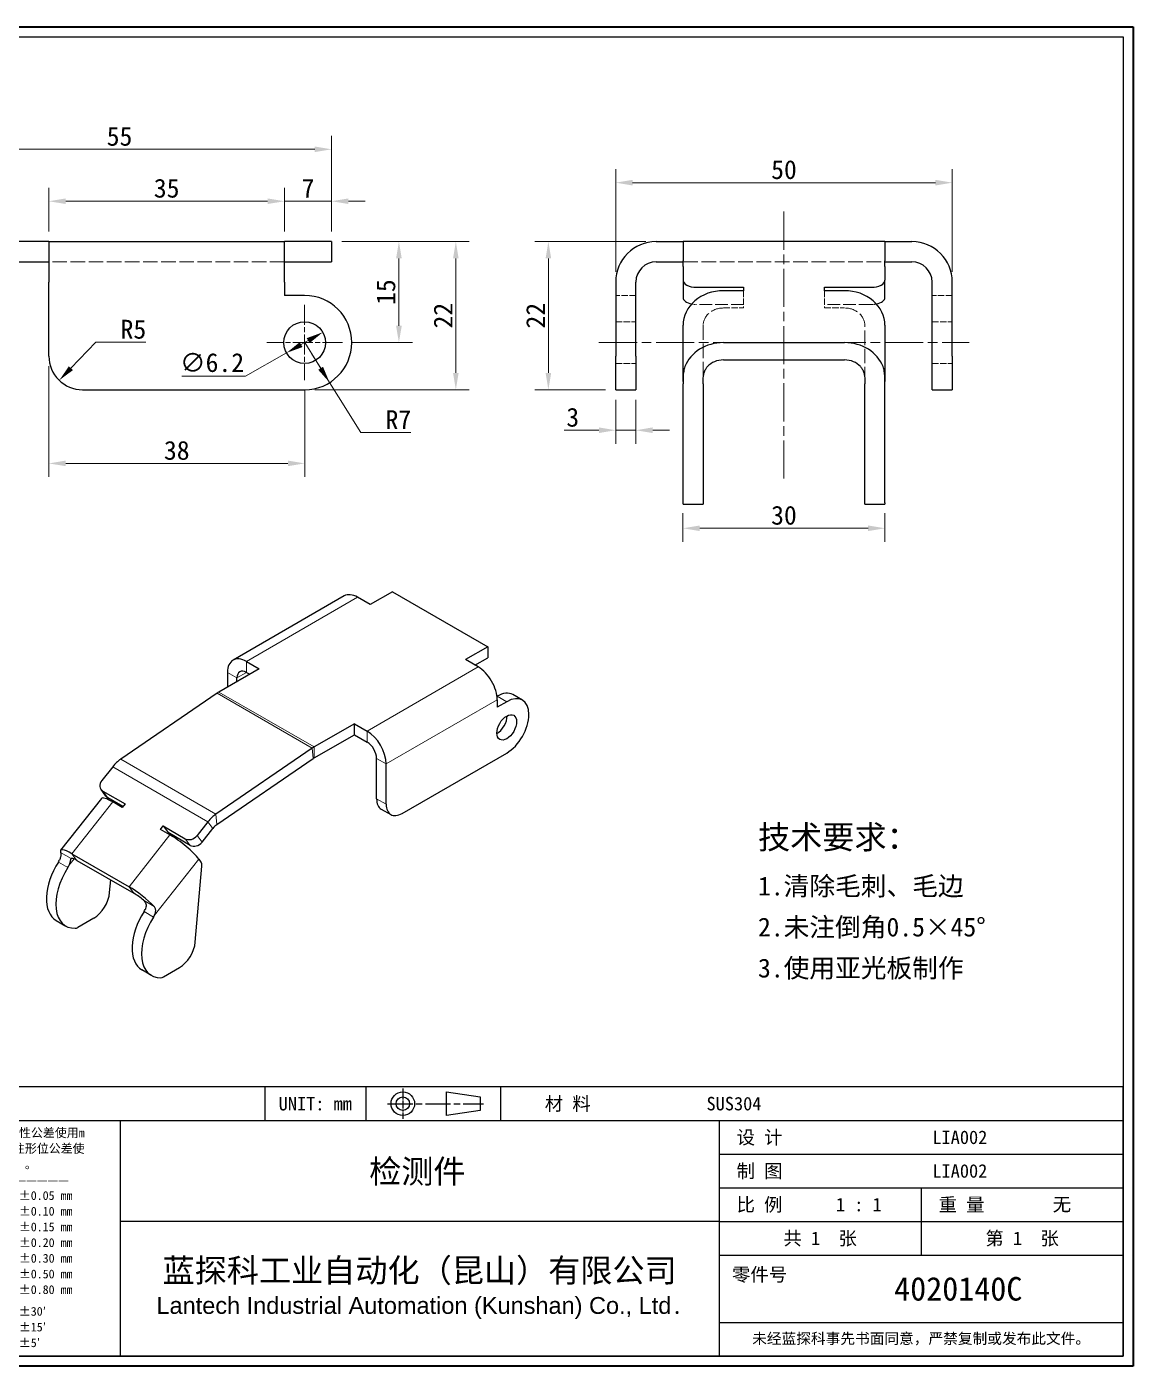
# Model space of a CAD drawing. Header units: millimetres. Extents: x 6 to 292, y 5 to 205.
# Drawn here: x 127.1 to 291.5, y 5.5 to 204.5 of the extents above; entities that cross this region are included whole.
import ezdxf
from ezdxf.enums import TextEntityAlignment as Align

# ---------------------------------------------------------------- set-up
doc = ezdxf.new("R2010")
doc.units = ezdxf.units.MM
doc.linetypes.add('CHAIN', pattern=[0.3543, 0.2362, -0.0295, 0.0591, -0.0295])
doc.linetypes.add('DASHED', pattern=[0.2067, 0.1654, -0.0413])
for name, color, linetype, lineweight in [('1', 7, 'Continuous', 18), ('可见 (ISO)', 7, 'Continuous', 25), ('可见窄的 (ISO)', 7, 'Continuous', 18), ('图框 (ISO)', 7, 'Continuous', 35), ('标题 (ISO)', 7, 'Continuous', 25)]:
    doc.layers.add(name, color=color, linetype=linetype, lineweight=lineweight)
for name, color, linetype, lineweight, true_color in [('中心标记 (ISO)', 1, 'CHAIN', 18, 0xff0000), ('中心线 (ISO)', 1, 'CHAIN', 18, 0xff0000), ('尺寸 (ISO)', 7, 'Continuous', 18, 0x008000), ('符号 (ISO)', 7, 'Continuous', 18, 0x008000), ('隐藏 (ISO)', 5, 'DASHED', 18, 0x0000ff)]:
    doc.layers.add(name, color=color, linetype=linetype, lineweight=lineweight, true_color=true_color)
doc.styles.add('文本样式164', font='SimSun.ttf')
doc.styles.add('文本样式165', font='SimSun.ttf')
doc.styles.add('文本样式74', font='SimSun.ttf')
doc.styles.add('最新国标', font='simfang.ttf')
doc.styles.add('注释文本 (ISO)', font='simfang.ttf')
doc.dimstyles.new('默认 (GB)', dxfattribs={"dimtxt": 2.8, "dimasz": 2.5, "dimexe": 2, "dimexo": 1.5, "dimgap": 0.5, "dimtad": 1, "dimtoh": 1, "dimdsep": 46, "dimtxsty": '最新国标', "dimcen": 0.09, "dimdle": 10, "dimclrd": 256, "dimclre": 256, "dimclrt": 256, "dimaunit": 1, "dimadec": 3, "dimazin": 2, "dimtfac": 0.535714, "dimtmove": 0, "dimatfit": 3, "dimfxl": 0, "dimtolj": 1, "dimtzin": 0, "dimlwd": -1, "dimlwe": -1, "dimarcsym": 0})

# ---------------------------------------------------------------- blocks, each defined once
blk = doc.blocks.new('图框 最新国标')
at = {"layer": '图框 (ISO)'}
for p, q in [((6, 204.5), (291.5, 204.5)), ((291.5, 204.5), (291.5, 5.5)), ((291.5, 5.5), (6, 5.5))]:
    blk.add_line(p, q, dxfattribs=at)
at = {"layer": '图框 (ISO)', "color": 7, "linetype": 'Continuous', "lineweight": 25}
for p, q in [((18, 203), (290, 203)), ((18, 203), (290, 203)), ((290, 203), (290, 7)), ((290, 203), (290, 7)), ((290, 7), (6, 7)), ((290, 7), (18, 7))]:
    blk.add_line(p, q, dxfattribs=at)
at = {"layer": '图框 (ISO)', "style": '文本样式74'}
blk.add_attdef('零件代号_001', (42.65, 200.25), '', height=2.5, rotation=180, dxfattribs=at)
blk = doc.blocks.new('标题栏 最新国标')
at = {"layer": '标题 (ISO)'}
for p, q in [((381.98, -183.84), (196.98, -183.84)), ((196.98, -183.84), (196.98, -223.84)), ((254.48, -183.84), (254.48, -188.84)), ((269.48, -183.84), (269.48, -188.84)), ((281.48, -188.09), (281.48, -184.59)), ((281.48, -184.59), (286.48, -185.34)), ((289.48, -183.84), (289.48, -188.84)), ((381.98, -223.84), (381.98, -183.84)), ((383.48, -183.84), (383.48, -225.34)), ((286.48, -185.34), (286.48, -187.34)), ((196.98, -188.84), (381.98, -188.84)), ((232.98, -188.84), (232.98, -223.84)), ((286.48, -187.34), (281.48, -188.09)), ((321.98, -188.84), (321.98, -223.84)), ((321.98, -193.84), (381.98, -193.84)), ((321.98, -198.84), (381.98, -198.84)), ((351.98, -198.84), (351.98, -208.84)), ((321.98, -203.84), (232.98, -203.84)), ((321.98, -203.84), (381.98, -203.84)), ((321.98, -208.84), (381.98, -208.84)), ((321.98, -218.84), (381.98, -218.84)), ((196.98, -223.84), (381.98, -223.84)), ((383.48, -225.34), (196.98, -225.34))]:
    blk.add_line(p, q, dxfattribs=at)
at = {"layer": '标题 (ISO)', "linetype": 'CHAIN', "ltscale": 5.000333}
blk.add_line((274.98, -184.09), (274.98, -188.59), dxfattribs=at)
at = {"layer": '标题 (ISO)', "linetype": 'CHAIN', "ltscale": 15.834605}
blk.add_line((272.73, -186.34), (286.98, -186.34), dxfattribs=at)
at = {"layer": '标题 (ISO)'}
for radius in [1.75, 1]:
    blk.add_circle((274.98, -186.34), radius, dxfattribs=at)
at = {"layer": '1', "style": '文本样式164'}
for s, p in [('材 料', (299.48, -186.34)), ('UNIT: mm', (261.98, -186.34)), ('设 计', (327.98, -191.34)), ('制 图', (327.98, -196.34)), ('比 例', (327.98, -201.34)), ('重 量', (357.98, -201.34)), ('共 1  张', (336.98, -206.34)), ('第 1  张', (366.98, -206.34))]:
    blk.add_text(s, height=2, dxfattribs=at).set_placement(p, align=Align.MIDDLE_CENTER)
at = {"layer": '标题 (ISO)', "char_height": 2, "style": '注释文本 (ISO)'}
for s, insert, attachment_point, line_spacing_factor in [('{\\fSimSun|b0|i0|c134|p2;\\H0.65x;      未注公差角度及线性公差使用m\\P（GB/T1804-2000），未注形位公差使\\P用K级（GB/T 1184-1996）。\\P—————————————————\\P             6以下    ±0.05 mm\\P     6 ～   30以下    ±0.10 mm\\P    30 ～  120以下    ±0.15 mm\\P   120 ～  400以下    ±0.20 mm\\P   400 ～ 1000以下    ±0.30 mm\\P  1000 ～ 2000以下    ±0.50 mm\\P          2000以上    ±0.80 mm\\P\\H0.38462x;\\P\\H2.6x;           300以下    ±30′\\P   300 ～ 1000以下    ±15′\\P          1000以上    ±5′}', (198.48, -206.34), 4, 1.075116), ('{\\fMicrosoft YaHei|b0|i0|c134|p34;\\H1.75x;蓝探科工业自动化（昆山）有限公司\\P\\fArial|b0|i0|c0|p34;\\H0.71429x;Lantech Industrial Automation (Kunshan) Co., Ltd\\fFangSong|b0|i0|c134|p49;.\\H1.15195x; }', (277.48, -213.84), 5, 0.978695)]:
    blk.add_mtext(s, dxfattribs=dict(at, insert=insert, attachment_point=attachment_point, line_spacing_factor=line_spacing_factor))
at = {"layer": '标题 (ISO)', "attachment_point": 5, "style": '注释文本 (ISO)'}
for s, insert, char_height in [('\\fFangSong|b0|i0;零件号', (327.98, -211.84), 2), ('\\fSimSun|b0|i0;{\\H1.6000;未经蓝探科事先书面同意，严禁复制或发布此文件。}', (351.98, -221.34), 1.6)]:
    blk.add_mtext(s, dxfattribs=dict(at, insert=insert, char_height=char_height))
at = {"layer": '标题 (ISO)'}
for tag, p, height, style in [('材料_001', (320.09, -187.33), 2, '注释文本 (ISO)'), ('设计人_001', (353.65, -192.33), 2, '注释文本 (ISO)'), ('库存编号_001', (269.98, -198.15), 3.5, '文本样式165'), ('设计人_001', (353.65, -197.33), 2, '注释文本 (ISO)'), ('视图比例_001', (339.32, -202.33), 2, '注释文本 (ISO)'), ('质量\\P3;_001', (371.53, -202.3), 2, '注释文本 (ISO)'), ('零件代号_001', (347.97, -215.59), 3.5, '文本样式165')]:
    blk.add_attdef(tag, p, '', height=height, dxfattribs=dict(at, style=style))
blk = doc.blocks.new('*D6')
at = {"layer": 'Defpoints', "color": 0, "transparency": 16777216}
for p in [(117.42, 186.3), (117.42, 172.58), (172.42, 172.58)]:
    blk.add_point(p, dxfattribs=at)
at = {"layer": '尺寸 (ISO)', "color": 116, "true_color": 0x00803f, "transparency": 16777216}
for p, q in [((117.42, 174.08), (117.42, 188.3)), ((172.42, 174.08), (172.42, 188.3)), ((169.92, 186.3), (119.92, 186.3))]:
    blk.add_line(p, q, dxfattribs=at)
for points in [[(119.92, 186.71), (119.92, 185.88), (117.42, 186.3)], [(169.92, 186.71), (169.92, 185.88), (172.42, 186.3)]]:
    blk.add_solid(points, dxfattribs=at)
at = {"layer": '尺寸 (ISO)', "transparency": 16777216, "insert": (140.92, 188.21), "char_height": 2.8, "attachment_point": 5, "style": '最新国标'}
blk.add_mtext('\\A1;55', dxfattribs=at)
blk = doc.blocks.new('*D11')
at = {"layer": 'Defpoints', "color": 0, "transparency": 16777216}
for p in [(165.42, 178.58), (165.42, 172.58), (172.42, 172.58)]:
    blk.add_point(p, dxfattribs=at)
at = {"layer": '尺寸 (ISO)', "color": 116, "true_color": 0x00803f, "transparency": 16777216}
for p, q in [((165.42, 174.08), (165.42, 180.58)), ((172.42, 174.08), (172.42, 180.58)), ((162.92, 178.58), (160.42, 178.58)), ((165.42, 178.58), (167.92, 178.58)), ((169.92, 178.58), (167.92, 178.58)), ((172.42, 178.58), (169.92, 178.58)), ((174.92, 178.58), (177.42, 178.58))]:
    blk.add_line(p, q, dxfattribs=at)
for points in [[(162.92, 179), (162.92, 178.17), (165.42, 178.58)], [(174.92, 179), (174.92, 178.17), (172.42, 178.58)]]:
    blk.add_solid(points, dxfattribs=at)
at = {"layer": '尺寸 (ISO)', "transparency": 16777216, "insert": (168.92, 180.5), "char_height": 2.8, "attachment_point": 5, "style": '最新国标'}
blk.add_mtext('\\A1;7', dxfattribs=at)
blk = doc.blocks.new('*D12')
at = {"layer": 'Defpoints', "color": 0, "transparency": 16777216}
for p in [(130.42, 178.58), (130.42, 172.58), (165.42, 172.58)]:
    blk.add_point(p, dxfattribs=at)
at = {"layer": '尺寸 (ISO)', "color": 116, "true_color": 0x00803f, "transparency": 16777216}
for p, q in [((130.42, 174.08), (130.42, 180.58)), ((165.42, 174.08), (165.42, 180.58)), ((162.92, 178.58), (132.92, 178.58))]:
    blk.add_line(p, q, dxfattribs=at)
for points in [[(132.92, 179), (132.92, 178.17), (130.42, 178.58)], [(162.92, 179), (162.92, 178.17), (165.42, 178.58)]]:
    blk.add_solid(points, dxfattribs=at)
at = {"layer": '尺寸 (ISO)', "transparency": 16777216, "insert": (147.92, 180.5), "char_height": 2.8, "attachment_point": 5, "style": '最新国标'}
blk.add_mtext('\\A1;35', dxfattribs=at)
blk = doc.blocks.new('*D13')
at = {"layer": 'Defpoints', "color": 0, "transparency": 16777216}
for p in [(130.42, 155.58), (168.42, 151.98), (168.42, 139.63)]:
    blk.add_point(p, dxfattribs=at)
at = {"layer": '尺寸 (ISO)', "color": 116, "true_color": 0x00803f, "transparency": 16777216}
for p, q in [((130.42, 154.08), (130.42, 137.63)), ((168.42, 150.48), (168.42, 137.63)), ((132.92, 139.63), (165.92, 139.63))]:
    blk.add_line(p, q, dxfattribs=at)
for points in [[(132.92, 140.05), (132.92, 139.22), (130.42, 139.63)], [(165.92, 140.05), (165.92, 139.22), (168.42, 139.63)]]:
    blk.add_solid(points, dxfattribs=at)
at = {"layer": '尺寸 (ISO)', "transparency": 16777216, "insert": (149.42, 141.55), "char_height": 2.8, "attachment_point": 5, "style": '最新国标'}
blk.add_mtext('\\A1;38', dxfattribs=at)
blk = doc.blocks.new('*D14')
at = {"layer": 'Defpoints', "color": 0, "transparency": 16777216}
for p in [(172.42, 172.58), (182.42, 172.58), (174.02, 157.58)]:
    blk.add_point(p, dxfattribs=at)
at = {"layer": '尺寸 (ISO)', "color": 116, "true_color": 0x00803f, "transparency": 16777216}
for p, q in [((173.92, 172.58), (184.42, 172.58)), ((182.42, 160.08), (182.42, 170.08)), ((175.52, 157.58), (184.42, 157.58))]:
    blk.add_line(p, q, dxfattribs=at)
for points in [[(182, 170.08), (182.84, 170.08), (182.42, 172.58)], [(182, 160.08), (182.84, 160.08), (182.42, 157.58)]]:
    blk.add_solid(points, dxfattribs=at)
at = {"layer": '尺寸 (ISO)', "transparency": 16777216, "insert": (180.5, 165.08), "char_height": 2.8, "attachment_point": 5, "rotation": 90, "style": '最新国标'}
blk.add_mtext('\\A1;15', dxfattribs=at)
blk = doc.blocks.new('*D15')
at = {"layer": 'Defpoints', "color": 0, "transparency": 16777216}
for p in [(172.42, 172.58), (168.42, 150.58), (190.88, 150.58)]:
    blk.add_point(p, dxfattribs=at)
at = {"layer": '尺寸 (ISO)', "color": 116, "true_color": 0x00803f, "transparency": 16777216}
for p, q in [((173.92, 172.58), (192.88, 172.58)), ((190.88, 170.08), (190.88, 153.08)), ((169.92, 150.58), (192.88, 150.58))]:
    blk.add_line(p, q, dxfattribs=at)
for points in [[(190.46, 170.08), (191.29, 170.08), (190.88, 172.58)], [(190.46, 153.08), (191.29, 153.08), (190.88, 150.58)]]:
    blk.add_solid(points, dxfattribs=at)
at = {"layer": '尺寸 (ISO)', "transparency": 16777216, "insert": (188.98, 161.58), "char_height": 2.8, "attachment_point": 5, "rotation": 90, "style": '最新国标'}
blk.add_mtext('\\A1;22', dxfattribs=at)
blk = doc.blocks.new('*D16')
at = {"layer": 'Defpoints', "color": 0, "transparency": 16777216}
for p in [(135.42, 155.58), (131.96, 151.97)]:
    blk.add_point(p, dxfattribs=at)
at = {"layer": '尺寸 (ISO)', "color": 116, "true_color": 0x00803f, "transparency": 16777216}
for p, q in [((137.38, 157.62), (133.69, 153.77)), ((144.83, 157.62), (137.38, 157.62))]:
    blk.add_line(p, q, dxfattribs=at)
blk.add_solid([(133.39, 154.06), (133.99, 153.49), (131.96, 151.97)], dxfattribs=at)
at = {"layer": '尺寸 (ISO)', "transparency": 16777216, "insert": (142.98, 159.54), "char_height": 2.8, "attachment_point": 5, "style": '最新国标'}
blk.add_mtext('\\A1;R5', dxfattribs=at)
blk = doc.blocks.new('*D17')
at = {"layer": 'Defpoints', "color": 0, "transparency": 16777216}
for p in [(171.11, 159.11), (165.72, 156.05)]:
    blk.add_point(p, dxfattribs=at)
at = {"layer": '尺寸 (ISO)', "color": 116, "true_color": 0x00803f, "transparency": 16777216}
for p, q in [((168.94, 157.87), (167.9, 157.28)), ((165.72, 156.05), (159.65, 152.6)), ((159.65, 152.6), (150.17, 152.6))]:
    blk.add_line(p, q, dxfattribs=at)
for points in [[(167.69, 157.64), (168.1, 156.92), (165.72, 156.05)], [(168.73, 158.24), (169.15, 157.51), (171.11, 159.11)]]:
    blk.add_solid(points, dxfattribs=at)
at = {"layer": '尺寸 (ISO)', "transparency": 16777216, "insert": (154.66, 154.59), "char_height": 2.8, "attachment_point": 5, "style": '最新国标'}
blk.add_mtext('\\A1;∅6.2', dxfattribs=at)
blk = doc.blocks.new('*D18')
at = {"layer": 'Defpoints', "color": 0, "transparency": 16777216}
for p in [(168.42, 157.58), (172.12, 151.64)]:
    blk.add_point(p, dxfattribs=at)
at = {"layer": '尺寸 (ISO)', "color": 116, "true_color": 0x00803f, "transparency": 16777216}
for p, q in [((168.42, 157.58), (172.12, 151.64)), ((170.8, 153.76), (169.48, 155.88)), ((172.12, 151.64), (173.44, 149.51)), ((176.74, 144.21), (173.44, 149.51)), ((184.2, 144.21), (176.74, 144.21))]:
    blk.add_line(p, q, dxfattribs=at)
blk.add_solid([(171.15, 153.98), (170.44, 153.54), (172.12, 151.64)], dxfattribs=at)
at = {"layer": '尺寸 (ISO)', "transparency": 16777216, "insert": (182.34, 146.13), "char_height": 2.8, "attachment_point": 5, "style": '最新国标'}
blk.add_mtext('\\A1;R7', dxfattribs=at)
blk = doc.blocks.new('*D22')
at = {"layer": 'Defpoints', "color": 0, "transparency": 16777216}
for p in [(264.62, 181.34), (214.62, 166.58), (264.62, 166.58)]:
    blk.add_point(p, dxfattribs=at)
at = {"layer": '尺寸 (ISO)', "color": 116, "true_color": 0x00803f, "transparency": 16777216}
for p, q in [((214.62, 168.08), (214.62, 183.34)), ((264.62, 168.08), (264.62, 183.34)), ((217.12, 181.34), (262.12, 181.34))]:
    blk.add_line(p, q, dxfattribs=at)
for points in [[(217.12, 181.76), (217.12, 180.92), (214.62, 181.34)], [(262.12, 181.76), (262.12, 180.92), (264.62, 181.34)]]:
    blk.add_solid(points, dxfattribs=at)
at = {"layer": '尺寸 (ISO)', "transparency": 16777216, "insert": (239.62, 183.26), "char_height": 2.8, "attachment_point": 5, "style": '最新国标'}
blk.add_mtext('\\A1;50', dxfattribs=at)
blk = doc.blocks.new('*D23')
at = {"layer": 'Defpoints', "color": 0, "transparency": 16777216}
for p in [(220.62, 172.58), (204.62, 150.58), (214.62, 150.58)]:
    blk.add_point(p, dxfattribs=at)
at = {"layer": '尺寸 (ISO)', "color": 116, "true_color": 0x00803f, "transparency": 16777216}
for p, q in [((219.12, 172.58), (202.62, 172.58)), ((204.62, 170.08), (204.62, 153.08)), ((213.12, 150.58), (202.62, 150.58))]:
    blk.add_line(p, q, dxfattribs=at)
for points in [[(204.21, 170.08), (205.04, 170.08), (204.62, 172.58)], [(204.21, 153.08), (205.04, 153.08), (204.62, 150.58)]]:
    blk.add_solid(points, dxfattribs=at)
at = {"layer": '尺寸 (ISO)', "transparency": 16777216, "insert": (202.72, 161.58), "char_height": 2.8, "attachment_point": 5, "rotation": 90, "style": '最新国标'}
blk.add_mtext('\\A1;22', dxfattribs=at)
blk = doc.blocks.new('*D24')
at = {"layer": 'Defpoints', "color": 0, "transparency": 16777216}
for p in [(214.62, 150.58), (217.62, 150.58), (217.62, 144.56)]:
    blk.add_point(p, dxfattribs=at)
at = {"layer": '尺寸 (ISO)', "color": 116, "true_color": 0x00803f, "transparency": 16777216}
for p, q in [((214.62, 149.08), (214.62, 142.56)), ((217.62, 149.08), (217.62, 142.56)), ((212.12, 144.56), (206.96, 144.56)), ((217.62, 144.56), (214.62, 144.56)), ((220.12, 144.56), (222.62, 144.56))]:
    blk.add_line(p, q, dxfattribs=at)
for points in [[(212.12, 144.98), (212.12, 144.14), (214.62, 144.56)], [(220.12, 144.98), (220.12, 144.14), (217.62, 144.56)]]:
    blk.add_solid(points, dxfattribs=at)
at = {"layer": '尺寸 (ISO)', "transparency": 16777216, "insert": (208.24, 146.47), "char_height": 2.8, "attachment_point": 5, "style": '最新国标'}
blk.add_mtext('\\A1;3', dxfattribs=at)
blk = doc.blocks.new('*D25')
at = {"layer": 'Defpoints', "color": 0, "transparency": 16777216}
for p in [(224.62, 133.76), (254.62, 133.76), (254.62, 129.99)]:
    blk.add_point(p, dxfattribs=at)
at = {"layer": '尺寸 (ISO)', "color": 116, "true_color": 0x00803f, "transparency": 16777216}
for p, q in [((224.62, 132.26), (224.62, 127.99)), ((254.62, 132.26), (254.62, 127.99)), ((227.12, 129.99), (252.12, 129.99))]:
    blk.add_line(p, q, dxfattribs=at)
for points in [[(227.12, 130.41), (227.12, 129.58), (224.62, 129.99)], [(252.12, 130.41), (252.12, 129.58), (254.62, 129.99)]]:
    blk.add_solid(points, dxfattribs=at)
at = {"layer": '尺寸 (ISO)', "transparency": 16777216, "insert": (239.62, 131.91), "char_height": 2.8, "attachment_point": 5, "style": '最新国标'}
blk.add_mtext('\\A1;30', dxfattribs=at)

msp = doc.modelspace()

# ---------------------------------------------------------------- linework, layer by layer
at = {"layer": '中心标记 (ISO)', "ltscale": 12.445423}
for p, q in [((168.419, 163.1774), (168.419, 151.9774)), ((174.019, 157.5774), (162.819, 157.5774))]:
    msp.add_line(p, q, dxfattribs=at)
at = {"layer": '中心线 (ISO)', "ltscale": 23.990969}
for p, q in [((239.6228, 177.0446), (239.6228, 137.1105)), ((212.1228, 157.5774), (267.1228, 157.5774))]:
    msp.add_line(p, q, dxfattribs=at)
at = {"layer": '可见 (ISO)'}
for p, q in [((130.419, 172.5774), (117.6996, 172.5774)), ((130.419, 172.5774), (165.419, 172.5774)), ((130.419, 172.5774), (130.419, 166.5774)), ((172.419, 172.5774), (165.419, 172.5774)), ((165.419, 166.5774), (165.419, 172.5774)), ((172.419, 172.5774), (172.419, 169.5774)), ((220.6228, 172.5774), (224.6228, 172.5774)), ((254.6228, 172.5774), (224.6228, 172.5774)), ((224.6228, 172.5512), (224.6228, 172.5774)), ((224.6228, 172.5512), (224.6228, 169.7047)), ((254.6228, 172.5774), (258.6228, 172.5774)), ((254.6228, 172.5512), (254.6228, 172.5774)), ((254.6228, 172.5512), (254.6228, 169.7047)), ((117.6996, 169.5774), (130.419, 169.5774)), ((165.419, 169.5774), (172.419, 169.5774)), ((220.6228, 169.5774), (224.6228, 169.5774)), ((224.6228, 168.8758), (224.6228, 169.7047)), ((254.6228, 168.8758), (254.6228, 169.7047)), ((254.6228, 169.5774), (258.6228, 169.5774)), ((224.6228, 168.8758), (224.6228, 166.8383)), ((254.6228, 168.8758), (254.6228, 166.8383)), ((130.419, 155.5774), (130.419, 166.5774)), ((165.419, 166.5774), (165.419, 164.5774)), ((214.6228, 166.5774), (214.6228, 155.5774)), ((217.6228, 155.5774), (217.6228, 166.5774)), ((224.6228, 166.8383), (224.6228, 164.2659)), ((226.6228, 165.8093), (233.6228, 165.8093)), ((233.6228, 165.2948), (230.6228, 165.2948)), ((233.6228, 165.8093), (233.6228, 165.2948)), ((245.6228, 165.2948), (245.6228, 165.8093)), ((245.6228, 165.8093), (252.6228, 165.8093)), ((248.6228, 165.2948), (245.6228, 165.2948)), ((254.6228, 164.2659), (254.6228, 166.8383)), ((261.6228, 155.5774), (261.6228, 166.5774)), ((264.6228, 155.5774), (264.6228, 166.5774)), ((168.419, 164.5774), (165.419, 164.5774)), ((224.6228, 151.8063), (224.6228, 160.1499)), ((254.6228, 160.1499), (254.6228, 151.8063)), ((230.6228, 157.5774), (248.6228, 157.5774)), ((214.6228, 150.5774), (214.6228, 155.5774)), ((217.6228, 155.5774), (217.6228, 150.5774)), ((261.6228, 150.5774), (261.6228, 155.5774)), ((264.6228, 155.5774), (264.6228, 150.5774)), ((230.6228, 155.0049), (248.6228, 155.0049)), ((224.6228, 151.8063), (224.6228, 151.4515)), ((224.6228, 133.763), (224.6228, 151.4515)), ((227.6228, 151.4515), (227.6228, 151.8063)), ((227.6228, 151.4515), (227.6228, 133.763)), ((251.6228, 151.8063), (251.6228, 151.4515)), ((251.6228, 133.763), (251.6228, 151.4515)), ((254.6228, 151.4515), (254.6228, 151.8063)), ((254.6228, 133.763), (254.6228, 151.4515)), ((135.419, 150.5774), (168.419, 150.5774)), ((214.6228, 150.5774), (217.6228, 150.5774)), ((261.6228, 150.5774), (264.6228, 150.5774)), ((224.6228, 133.5676), (224.6228, 133.763)), ((224.6228, 133.5676), (227.6228, 133.5676)), ((227.6228, 133.763), (227.6228, 133.5676)), ((251.6228, 133.5676), (251.6228, 133.763)), ((251.6228, 133.5676), (254.6228, 133.5676)), ((254.6228, 133.763), (254.6228, 133.5676)), ((174.2794, 119.9369), (157.7803, 110.4111)), ((178.165, 118.6501), (176.2794, 119.7388)), ((181.4649, 120.5553), (178.165, 118.6501)), ((181.4649, 120.5553), (195.607, 112.3903)), ((195.607, 112.3903), (192.3072, 110.4851)), ((195.607, 112.3903), (195.607, 110.7573)), ((159.7803, 110.213), (161.6659, 109.1243)), ((194.1928, 109.3965), (192.3072, 110.4851)), ((193.7214, 109.6687), (195.607, 110.7573)), ((161.6659, 109.1243), (155.6699, 105.6625)), ((156.9518, 108.58), (156.9518, 106.4027)), ((158.3661, 107.2192), (158.3661, 107.7635)), ((159.7803, 108.58), (160.2517, 108.3078)), ((155.4059, 105.4959), (141.0927, 95.6827)), ((197.0212, 105.0418), (196.9872, 105.0222)), ((197.0212, 104.4975), (197.0212, 103.4088)), ((198.4354, 104.2253), (197.0212, 103.4088)), ((200.7688, 104.4565), (199.3546, 105.273)), ((175.808, 100.9594), (169.8121, 97.4976)), ((175.808, 100.9594), (177.6936, 99.8707)), ((175.808, 99.3264), (175.808, 100.9594)), ((169.8121, 95.8646), (175.808, 99.3264)), ((175.808, 99.3264), (177.6936, 98.2377)), ((169.548, 97.3309), (155.2348, 87.5177)), ((155.3668, 85.968), (169.6801, 95.7812)), ((179.1079, 89.8006), (179.1079, 95.7882)), ((182.8791, 87.6232), (198.4354, 96.6047)), ((139.9015, 94.5438), (138.3007, 92.5104)), ((180.5221, 88.9841), (180.5221, 94.9717)), ((138.2288, 89.8511), (132.1654, 82.1496)), ((138.9005, 90.1912), (138.1729, 91.1714)), ((138.435, 90.9392), (141.7348, 89.0341)), ((141.4317, 88.649), (139.1626, 89.959)), ((141.3306, 88.5206), (139.9164, 89.3371)), ((141.7348, 89.0341), (141.3306, 88.5206)), ((179.7982, 88.2746), (181.2124, 87.4581)), ((146.9875, 85.2547), (147.3917, 85.7681)), ((147.3917, 85.7681), (150.6915, 83.8629)), ((147.3917, 85.7681), (148.1193, 84.7879)), ((154.0436, 86.3788), (152.4428, 84.3455)), ((148.4017, 84.4382), (146.9875, 85.2547)), ((148.1193, 84.7879), (148.0183, 84.6595)), ((151.4191, 82.8827), (148.1193, 84.7879)), ((153.1704, 83.3653), (154.7712, 85.3986)), ((133.853, 81.6356), (142.3383, 76.7366)), ((134.5806, 80.6554), (143.0659, 75.7564)), ((152.1765, 68.523), (153.1381, 79.8117)), ((152.6853, 80.8448), (153.0087, 80.4091)), ((139.4485, 75.8715), (139.6088, 77.7524)), ((131.5166, 71.717), (132.9308, 70.9005)), ((137.104, 72.0763), (134.7177, 70.6986)), ((145.6587, 63.5521), (144.2445, 64.3686)), ((147.4457, 63.3501), (149.832, 64.7278))]:
    msp.add_line(p, q, dxfattribs=at)
msp.add_circle((168.419, 157.5774), 3.1, dxfattribs=at)
for centre, radius, start, end in [((220.6228, 166.5774), 6, 90, 180), ((258.6228, 166.5774), 6, 0, 90), ((220.6228, 166.5774), 3, 90, 180), ((258.6228, 166.5774), 3, 0, 90), ((168.419, 157.5774), 7, 270, 90), ((135.419, 155.5774), 5, 180, 270)]:
    msp.add_arc(centre, radius, start, end, dxfattribs=at)
for centre, major_axis, ratio, start_param, end_param in [((226.6228, 166.8383), (-2, 0), 0.51449576, 0, 1.57079633), ((230.6228, 160.1499), (-6, 0), 0.85749293, 4.71238898, 6.28318531), ((248.6228, 160.1499), (6, 0), 0.85749293, 0, 1.57079633), ((252.6228, 166.8383), (2, 0), 0.51449576, 4.71238898, 6.28318531), ((226.6228, 164.2659), (-2, 0), 0.51449576, 0, 1.19408735), ((252.6228, 164.2659), (2, 0), 0.51449576, 5.08909796, 6.28318531), ((230.6228, 152.4325), (-6, 0), 0.85749293, 4.71238898, 5.97143163), ((248.6228, 152.4325), (6, 0), 0.85749293, 0.31175368, 1.57079633), ((230.6228, 152.4325), (3, 0), 0.85749293, 1.57079633, 2.48116264), ((248.6228, 152.4325), (-3, 0), 0.85749293, 3.80202267, 4.71238898), ((176.2794, 116.4728), (-2, 3.4641), 0.57735027, 5.49778714, 6.28318531), ((159.7803, 106.947), (-2, 3.4641), 0.57735027, 5.49778714, 7.06858347), ((159.7803, 106.947), (-1, 1.7321), 0.57735027, 5.49778714, 7.06858347), ((194.1928, 106.1305), (2, -3.4641), 0.57735027, 0.78539816, 2.35619449), ((155.6699, 102.3966), (-2, -3.4641), 0.57735027, 3.92699082, 4.0204676), ((197.0212, 101.2315), (2.3333, 4.0415), 0.57735027, 0, 0.78539816), ((198.4354, 100.415), (2.3333, 4.0415), 0.57735027, 3.92699082, 7.06858347), ((197.0212, 101.2315), (1.0333, 1.7898), 0.57735027, 3.89523169, 5.52954627), ((177.6936, 96.6047), (-2, 3.4641), 0.57735027, 3.92699082, 5.49778714), ((177.6936, 96.6047), (-1, 1.7321), 0.57735027, 3.92699082, 5.49778714), ((141.3567, 92.5834), (-2, -3.4641), 0.57735027, 4.0204676, 4.46741032), ((169.8121, 94.2316), (-2, -3.4641), 0.57735027, 3.92699082, 4.0204676), ((169.8121, 94.2316), (1, 1.7321), 0.57735027, 0.78539816, 0.87887494), ((139.2435, 91.9661), (-1.0706, -0.7947), 0.79211803, 5.04281163, 6.61360796), ((141.3716, 87.3768), (-3.1429, 2.4744), 0.19802951, 5.34222851, 6.28318531), ((139.9711, 90.9859), (-1.0706, -0.7947), 0.79211803, 0, 0.33042265), ((181.4649, 91.1614), (-1.6667, -2.8868), 0.57735027, 5.49778714, 6.28318531), ((182.8791, 90.3449), (-1.6667, -2.8868), 0.57735027, 5.49778714, 7.06858347), ((155.4988, 84.4184), (-2, -3.4641), 0.57735027, 4.0204676, 4.46741032), ((155.4988, 84.4184), (1, 1.7321), 0.57735027, 0.87887494, 1.32581766), ((149.8569, 82.4778), (3.1429, -2.4744), 0.19802951, 0.62983953, 2.20063586), ((151.5, 84.8898), (-1.0706, -0.7947), 0.79211803, 0.33042265, 1.90121897), ((135.3082, 79.6752), (-3.1429, 2.4744), 0.19802951, 5.34222851, 6.60127116), ((152.2276, 83.9096), (-1.0706, -0.7947), 0.79211803, 0.33042265, 1.90121897), ((135.0528, 77.842), (-3.5363, -6.125), 0.57735027, 4.62670312, 6.28318531), ((131.225, 80.8826), (-0.6667, -1.1547), 0.57735027, 1.48511047, 1.72806183), ((132.6392, 80.0661), (0.6667, 1.1547), 0.57735027, 4.62670312, 4.86965448), ((135.3082, 79.6752), (-1.5714, 1.2372), 0.19802951, 5.34222851, 6.25259483), ((152.2003, 79.3823), (0.6667, 1.1547), 0.57735027, 5.39470554, 6.03820664), ((136.467, 77.0255), (-3.5363, -6.125), 0.57735027, 4.62670312, 6.62292723), ((137.104, 74.7979), (-1.6667, -2.8868), 0.57735027, 0.78539816, 2.25311288), ((143.7935, 74.7762), (-3.1429, 2.4744), 0.19802951, 4.08318586, 5.34222851), ((143.7935, 74.7762), (-1.5714, 1.2372), 0.19802951, 4.4318622, 5.34222851), ((147.7807, 70.4935), (-3.5363, -6.125), 0.57735027, 4.62670312, 6.28318531), ((149.1949, 69.677), (-3.5363, -6.125), 0.57735027, 4.62670312, 6.62292723), ((143.9529, 73.5342), (-0.6667, -1.1547), 0.57735027, 1.48511047, 1.72806183), ((145.3671, 72.7177), (0.6667, 1.1547), 0.57735027, 4.62670312, 4.86965448), ((134.7177, 71.7872), (-0.6667, -1.1547), 0.57735027, 0.33974192, 0.78539816), ((149.832, 67.4495), (-1.6667, -2.8868), 0.57735027, 0.78539816, 2.25311288), ((147.4457, 64.4387), (-0.6667, -1.1547), 0.57735027, 0.33974192, 0.78539816)]:
    msp.add_ellipse(centre, major_axis=major_axis, ratio=ratio, start_param=start_param, end_param=end_param, dxfattribs=at)
msp.add_ellipse((198.4354, 100.415), major_axis=(-1.0333, -1.7898), ratio=0.57735027, dxfattribs=at)
for points, knots in [([(224.912, 154.0106), (224.8335, 153.8018), (224.767, 153.5497), (224.6761, 153.0218), (224.6509, 152.746), (224.6256, 152.2598), (224.6228, 152.0174), (224.6228, 151.8063)], [0.948632407, 0.948632407, 0.948632407, 0.948632407, 1.025377855, 1.025377855, 1.102123302, 1.102123302, 1.175877041, 1.175877041, 1.175877041, 1.175877041]), ([(227.6228, 151.8063), (227.6228, 151.8902), (227.6236, 151.977), (227.6302, 152.2172), (227.6399, 152.395), (227.6847, 152.7584), (227.7206, 152.9437), (227.8202, 153.2894), (227.8941, 153.4754), (228.0663, 153.7795), (228.1576, 153.9041), (228.2536, 154.0106)], [1.816805226, 1.816805226, 1.816805226, 1.816805226, 1.845932585, 1.845932585, 1.897947328, 1.897947328, 1.94996207, 1.94996207, 2.006084185, 2.006084185, 2.051829861, 2.051829861, 2.051829861, 2.051829861]), ([(250.9919, 154.0106), (251.0879, 153.9041), (251.1792, 153.7795), (251.3514, 153.4754), (251.4253, 153.2894), (251.525, 152.9437), (251.5608, 152.7584), (251.6056, 152.395), (251.6153, 152.2172), (251.6219, 151.977), (251.6227, 151.8902), (251.6228, 151.8063)], [0.269492393, 0.269492393, 0.269492393, 0.269492393, 0.31523807, 0.31523807, 0.371360184, 0.371360184, 0.423374927, 0.423374927, 0.475389669, 0.475389669, 0.504517028, 0.504517028, 0.504517028, 0.504517028]), ([(254.6228, 151.8063), (254.6228, 152.017), (254.6199, 152.2588), (254.5947, 152.7446), (254.5696, 153.0207), (254.4787, 153.5492), (254.4121, 153.8015), (254.3335, 154.0106)], [0.703666051, 0.703666051, 0.703666051, 0.703666051, 0.777260848, 0.777260848, 0.854088595, 0.854088595, 0.930916343, 0.930916343, 0.930916343, 0.930916343]), ([(132.1698, 81.8308), (132.1919, 81.7726), (132.2057, 81.6796), (132.2011, 81.4391), (132.1822, 81.2917), (132.1132, 81.001), (132.0601, 80.84), (131.9878, 80.6833)], [0.948632407, 0.948632407, 0.948632407, 0.948632407, 1.025377855, 1.025377855, 1.102123302, 1.102123302, 1.175877041, 1.175877041, 1.175877041, 1.175877041]), ([(133.4021, 79.8668), (133.4306, 79.929), (133.4561, 79.9905), (133.5178, 80.1533), (133.5529, 80.265), (133.6094, 80.4711), (133.6312, 80.5651), (133.6677, 80.7201), (133.6846, 80.7908), (133.7155, 80.8805), (133.7298, 80.9068), (133.745, 80.9213)], [1.816805226, 1.816805226, 1.816805226, 1.816805226, 1.845932585, 1.845932585, 1.897947328, 1.897947328, 1.94996207, 1.94996207, 2.006084185, 2.006084185, 2.051829861, 2.051829861, 2.051829861, 2.051829861]), ([(144.464, 74.7327), (144.5392, 74.666), (144.611, 74.5899), (144.7424, 74.4065), (144.7953, 74.2956), (144.8527, 74.0863), (144.8647, 73.9728), (144.8504, 73.7424), (144.8245, 73.6253), (144.769, 73.459), (144.7443, 73.397), (144.7158, 73.3349)], [0.269492393, 0.269492393, 0.269492393, 0.269492393, 0.31523807, 0.31523807, 0.371360184, 0.371360184, 0.423374927, 0.423374927, 0.475389669, 0.475389669, 0.504517028, 0.504517028, 0.504517028, 0.504517028]), ([(146.13, 72.5184), (146.2021, 72.6747), (146.2525, 72.8369), (146.2978, 73.1413), (146.2931, 73.3025), (146.212, 73.5929), (146.1354, 73.7222), (146.0392, 73.8233)], [0.703666051, 0.703666051, 0.703666051, 0.703666051, 0.777260848, 0.777260848, 0.854088595, 0.854088595, 0.930916343, 0.930916343, 0.930916343, 0.930916343])]:
    msp.add_open_spline(points, degree=3, knots=knots, dxfattribs=at)
at = {"layer": '可见窄的 (ISO)'}
for p, q in [((176.2794, 119.7388), (159.7803, 110.213)), ((159.7803, 110.213), (159.7803, 108.58)), ((158.3661, 107.7635), (156.9518, 108.58)), ((159.7803, 108.58), (158.3661, 107.7635)), ((177.6936, 99.8707), (194.1928, 109.3965)), ((169.548, 97.3309), (155.4059, 105.4959)), ((169.8121, 97.4976), (155.6699, 105.6625)), ((197.0212, 104.4975), (180.5221, 94.9717)), ((197.0212, 105.0418), (198.4354, 104.2253)), ((177.6936, 98.2377), (177.6936, 99.8707)), ((155.2348, 87.5177), (141.0927, 95.6827)), ((169.6801, 95.7812), (169.548, 97.3309)), ((169.8121, 95.8646), (169.8121, 97.4976)), ((180.5221, 94.9717), (179.1079, 95.7882)), ((154.0436, 86.3788), (139.9015, 94.5438)), ((139.1626, 89.959), (138.435, 90.9392)), ((180.5221, 88.9841), (179.1079, 89.8006)), ((139.9164, 89.3371), (133.853, 81.6356)), ((154.7712, 85.3986), (154.0436, 86.3788)), ((155.3668, 85.968), (155.2348, 87.5177)), ((142.3383, 76.7366), (148.4017, 84.4382)), ((150.6915, 83.8629), (151.4191, 82.8827)), ((153.1704, 83.3653), (152.4428, 84.3455)), ((133.745, 80.9213), (132.1698, 81.8308)), ((133.853, 81.6356), (134.5806, 80.6554)), ((131.8322, 80.4003), (133.2464, 79.5838)), ((134.1826, 80.8583), (133.4021, 79.8668)), ((152.6853, 80.8448), (146.13, 72.5184)), ((143.0659, 75.7564), (142.3383, 76.7366)), ((146.0392, 73.8233), (144.464, 74.7327)), ((144.5601, 73.0519), (145.9743, 72.2354))]:
    msp.add_line(p, q, dxfattribs=at)
at = {"layer": '隐藏 (ISO)', "ltscale": 13.025194}
msp.add_line((165.419, 169.5774), (130.419, 169.5774), dxfattribs=at)
at = {"layer": '隐藏 (ISO)', "ltscale": 13.194353}
msp.add_line((224.6228, 169.5774), (254.6228, 169.5774), dxfattribs=at)
at = {"layer": '隐藏 (ISO)', "ltscale": 5.71399}
for p, q in [((233.6228, 165.2948), (233.6228, 162.7224)), ((245.6228, 165.2948), (245.6228, 162.7224)), ((217.6228, 164.5774), (214.6228, 164.5774)), ((264.6228, 164.5774), (261.6228, 164.5774)), ((230.6228, 162.7224), (233.6228, 162.7224)), ((245.6228, 162.7224), (248.6228, 162.7224)), ((214.6228, 160.6774), (217.6228, 160.6774)), ((261.6228, 160.6774), (264.6228, 160.6774)), ((214.6228, 154.4774), (217.6228, 154.4774)), ((261.6228, 154.4774), (264.6228, 154.4774))]:
    msp.add_line(p, q, dxfattribs=at)
at = {"layer": '隐藏 (ISO)', "ltscale": 11.288502}
for p, q in [((233.6228, 163.2369), (226.6228, 163.2369)), ((252.6228, 163.2369), (245.6228, 163.2369))]:
    msp.add_line(p, q, dxfattribs=at)
at = {"layer": '隐藏 (ISO)', "ltscale": 13.076142}
for p, q in [((227.6228, 160.1499), (227.6228, 151.8063)), ((251.6228, 151.8063), (251.6228, 160.1499))]:
    msp.add_line(p, q, dxfattribs=at)
at = {"layer": '隐藏 (ISO)', "ltscale": 1.434933}
for centre, start_param, end_param in [((226.6228, 164.2659), 4.33568, 4.71238898), ((252.6228, 164.2659), 4.71238898, 5.08909796)]:
    msp.add_ellipse(centre, major_axis=(2, 0), ratio=0.51449576, start_param=start_param, end_param=end_param, dxfattribs=at)
at = {"layer": '隐藏 (ISO)', "ltscale": 11.399102}
for centre, major_axis, start_param, end_param in [((230.6228, 160.1499), (-3, 0), 4.71238898, 6.28318531), ((248.6228, 160.1499), (3, 0), 0, 1.57079633)]:
    msp.add_ellipse(centre, major_axis=major_axis, ratio=0.85749293, start_param=start_param, end_param=end_param, dxfattribs=at)

# ---------------------------------------------------------------- block references
msp.add_blockref('图框 最新国标', (0, 0))
ref = msp.add_blockref('标题栏 最新国标', (-91.9825, 230.8443))
ref.add_attrib('零件代号_001', '4020140C', (255.9888, 15.25), dxfattribs={"layer": '标题 (ISO)', "height": 3.5, "style": '文本样式165'})
ref.add_attrib('库存编号_001', '检测件', (178.0014, 32.6913), dxfattribs={"layer": '标题 (ISO)', "height": 3.5, "style": '文本样式165'})
ref.add_attrib('质量\\P3;_001', '无', (279.5429, 28.54), dxfattribs={"layer": '标题 (ISO)', "height": 2, "style": '注释文本 (ISO)'})
ref.add_attrib('视图比例_001', '1 : 1', (247.3371, 28.5171), dxfattribs={"layer": '标题 (ISO)', "height": 2, "style": '注释文本 (ISO)'})
ref.add_attrib('设计人_001', 'LIA002', (261.6686, 38.5114), dxfattribs={"layer": '标题 (ISO)', "height": 2, "style": '注释文本 (ISO)'})
ref.add_attrib('设计人_001', 'LIA002', (261.6686, 33.5114), dxfattribs={"layer": '标题 (ISO)', "height": 2, "style": '注释文本 (ISO)'})
ref.add_attrib('材料_001', 'SUS304', (228.1114, 43.5114), dxfattribs={"layer": '标题 (ISO)', "height": 2, "style": '注释文本 (ISO)'})

# ---------------------------------------------------------------- texts
at = {"layer": '符号 (ISO)', "insert": (235.7641, 74.3932), "char_height": 2, "width": 42.044104, "attachment_point": 4, "line_spacing_factor": 1.305367, "style": '注释文本 (ISO)'}
msp.add_mtext('{\\H1.75x;技术要求：\\P\\f仿宋_GB2312|b0|i0|c134|p0;\\H0.8x;1.\\fFangSong|b0|i0|c134|p49;清除毛刺、毛边\\P\\f仿宋_GB2312|b0|i0|c134|p0;2.\\fFangSong|b0|i0|c134|p49;未注倒角\\f仿宋_GB2312|b0|i0|c134|p0;0.5\\fFangSong|b0|i0|c134|p49;×\\f仿宋_GB2312|b0|i0|c134|p0;45°\\P3.\\fFangSong|b0|i0|c134|p49;使用亚光板制作}', dxfattribs=at)

# ---------------------------------------------------------------- dimensions: what is measured, and where the dimension line sits
at = {"layer": '尺寸 (ISO)', "color": 116, "true_color": 0x00803f}
for base, p1, p2, angle, override, picture, middle in [((117.419, 186.2977), (172.419, 172.5774), (117.419, 172.5774), 180, {"dimgap": 0.5, "dimtoh": 0, "dimdec": 2, "dimtol": 0, "dimlim": 0, "dimtp": 0, "dimtm": 0, "dimtdec": 2, "dimtofl": 0, "dimatfit": 1}, '*D6', (140.919, 186.2977)), ((264.6228, 181.34), (214.6228, 166.5774), (264.6228, 166.5774), 180, {"dimgap": 0.5, "dimtoh": 0, "dimdec": 2, "dimtol": 0, "dimlim": 0, "dimtp": 0, "dimtm": 0, "dimtdec": 2, "dimtofl": 0, "dimatfit": 1}, '*D22', (239.6228, 181.34)), ((165.419, 178.5832), (172.419, 172.5774), (165.419, 172.5774), 180, {"dimgap": 0.5, "dimtoh": 0, "dimdec": 2, "dimtol": 0, "dimlim": 0, "dimtp": 0, "dimtm": 0, "dimtdec": 2, "dimtofl": 0}, '*D11', (168.919, 178.5832)), ((190.8752, 150.5774), (172.419, 172.5774), (168.419, 150.5774), 90, {"dimgap": 0.5, "dimtoh": 0, "dimdec": 2, "dimtol": 0, "dimlim": 0, "dimtp": 0, "dimtm": 0, "dimtdec": 2, "dimtofl": 0, "dimatfit": 1}, '*D15', (190.8752, 161.5774)), ((182.419, 172.5774), (174.019, 157.5774), (172.419, 172.5774), 90, {"dimgap": 0.5, "dimtoh": 0, "dimdec": 2, "dimtol": 0, "dimlim": 0, "dimtp": 0, "dimtm": 0, "dimtdec": 2, "dimtofl": 0, "dimatfit": 1}, '*D14', (182.419, 165.0774)), ((204.6228, 150.5774), (220.6228, 172.5774), (214.6228, 150.5774), 270, {"dimgap": 0.5, "dimtoh": 0, "dimdec": 2, "dimtol": 0, "dimlim": 0, "dimtp": 0, "dimtm": 0, "dimtdec": 2, "dimtofl": 0, "dimatfit": 1}, '*D23', (204.6228, 161.5774)), ((217.6228, 144.5587), (214.6228, 150.5774), (217.6228, 150.5774), 180, {"dimgap": 0.5, "dimtoh": 0, "dimdec": 2, "dimtol": 0, "dimlim": 0, "dimtp": 0, "dimtm": 0, "dimtdec": 2, "dimtofl": 1, "dimatfit": 1}, '*D24', (208.2371, 144.5587)), ((254.6228, 129.9924), (224.6228, 133.763), (254.6228, 133.763), 180, {"dimgap": 0.5, "dimtoh": 0, "dimdec": 2, "dimtol": 0, "dimlim": 0, "dimtp": 0, "dimtm": 0, "dimtdec": 2, "dimtofl": 0, "dimatfit": 1}, '*D25', (239.6228, 129.9924))]:
    dim = msp.add_linear_dim(base=base, p1=p1, p2=p2, angle=angle, dimstyle='默认 (GB)', override=override, dxfattribs=at)
    dim.commit()
    dim.dimension.update_dxf_attribs({"geometry": picture, "text_midpoint": middle, "dimtype": 160})
for base, p1, p2, picture, middle in [((130.419, 178.5832), (165.419, 172.5774), (130.419, 172.5774), '*D12', (147.919, 178.5832)), ((168.419, 139.6332), (130.419, 155.5774), (168.419, 151.9774), '*D13', (149.419, 139.6332))]:
    dim = msp.add_linear_dim(base=base, p1=p1, p2=p2, dimstyle='默认 (GB)', override={"dimgap": 0.5, "dimtoh": 0, "dimdec": 2, "dimtol": 0, "dimlim": 0, "dimtp": 0, "dimtm": 0, "dimtdec": 2, "dimtofl": 0, "dimatfit": 1}, dxfattribs=at)
    dim.commit()
    dim.dimension.update_dxf_attribs({"geometry": picture, "text_midpoint": middle, "dimtype": 160})
for center, mpoint, picture, middle in [((135.419, 155.5774), (131.9567, 151.9701), '*D16', (142.9759, 157.6206)), ((168.419, 157.5774), (172.12, 151.6358), '*D18', (182.3385, 144.2146))]:
    dim = msp.add_radius_dim(center=center, mpoint=mpoint, dimstyle='默认 (GB)', override={"dimgap": 0.5, "dimtih": 1, "dimdec": 2, "dimlfac": 1, "dimcen": 0, "dimtol": 0, "dimlim": 0, "dimtp": 0, "dimtm": 0, "dimtdec": 2}, dxfattribs=at)
    dim.commit()
    dim.dimension.update_dxf_attribs({"geometry": picture, "text_midpoint": middle, "dimtype": 164})
dim = msp.add_diameter_dim_2p(p1=(171.1145, 159.1085), p2=(165.7235, 156.0463), dimstyle='默认 (GB)', override={"dimgap": 0.5, "dimtih": 1, "dimdec": 2, "dimlfac": 1, "dimtol": 0, "dimlim": 0, "dimtp": 0, "dimtm": 0, "dimtdec": 2, "dimatfit": 2}, dxfattribs=at)
dim.commit()
dim.dimension.update_dxf_attribs({"geometry": '*D17', "text_midpoint": (154.6604, 152.5956), "dimtype": 163})

doc.saveas('drawing.dxf')
